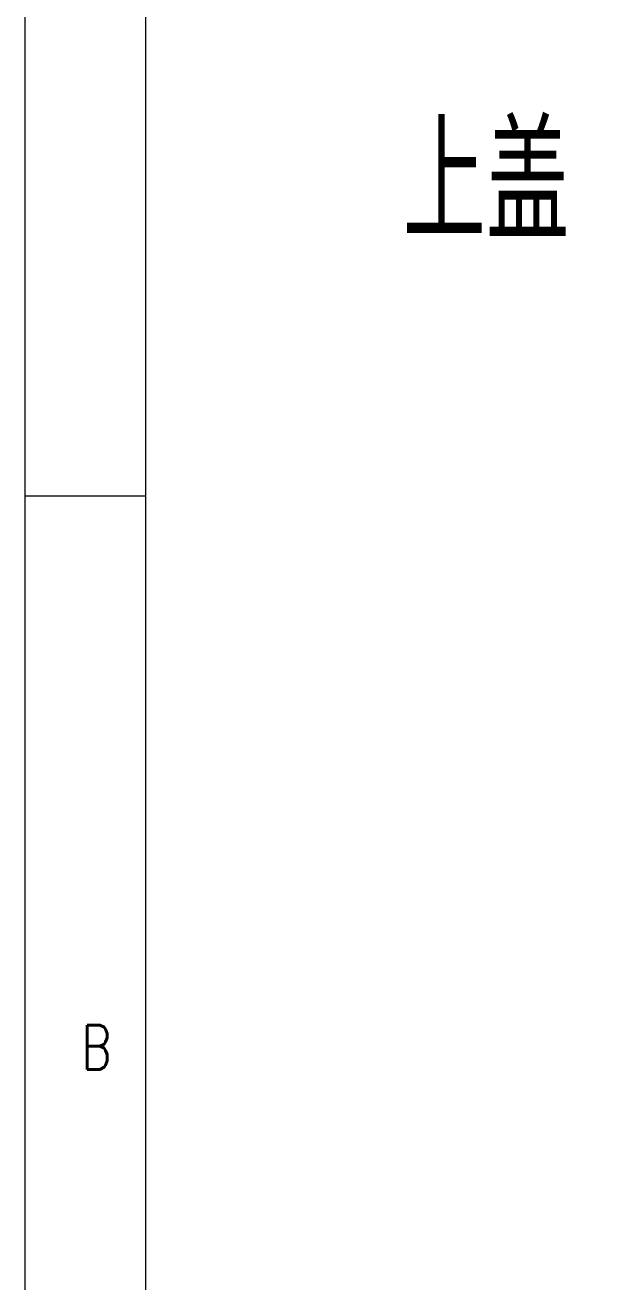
# Model space of a CAD drawing. Extents: x 2595 to 2747, y 707 to 762.
# Drawn here: x 2670.31 to 2676.96, y 738.49 to 752.74 of the extents above; entities that cross this region are included whole.
import ezdxf
from ezdxf.enums import TextEntityAlignment as Align

# ---------------------------------------------------------------- set-up
doc = ezdxf.new("R2010")
doc.units = 0
doc.header["$MEASUREMENT"] = 0
doc.layers.add('DIM', color=3, linetype='CONTINUOUS', lineweight=9)
doc.layers.add('HANBO', color=7, linetype='CONTINUOUS', lineweight=9)
doc.styles.add('ROMANS', font='ROMANS.SHX', dxfattribs={"bigfont": 'gbcbig.shx'})
doc.styles.get("Standard").update_dxf_attribs({"font": 'simplex.shx', "bigfont": 'gbcbig.shx'})

msp = doc.modelspace()

# ---------------------------------------------------------------- linework, layer by layer
at = {"layer": 'HANBO'}
msp.add_line((2671.676, 747.404), (2670.307, 747.404), dxfattribs=at)
at = {"layer": 'HANBO', "linetype": 'Continuous', "lineweight": 0}
for points in [[(2670.307, 761.777), (2747.471, 761.777), (2747.471, 707.021), (2670.307, 707.021)], [(2671.676, 760.408), (2746.102, 760.408), (2746.104, 708.39), (2671.676, 708.39)]]:
    msp.add_lwpolyline(points, close=True, dxfattribs=at)

# ---------------------------------------------------------------- texts
at = {"layer": 'DIM', "linetype": 'ByBlock', "insert": (2674.585, 751.623), "char_height": 1.3125, "width": 32.01328, "attachment_point": 1}
msp.add_mtext('上盖', dxfattribs=at)
at = {"layer": 'HANBO', "style": 'ROMANS', "width": 0.75}
msp.add_text('B', height=0.503, dxfattribs=at).set_placement((2671.114, 740.901), align=Align.CENTER)

doc.saveas('drawing.dxf')
